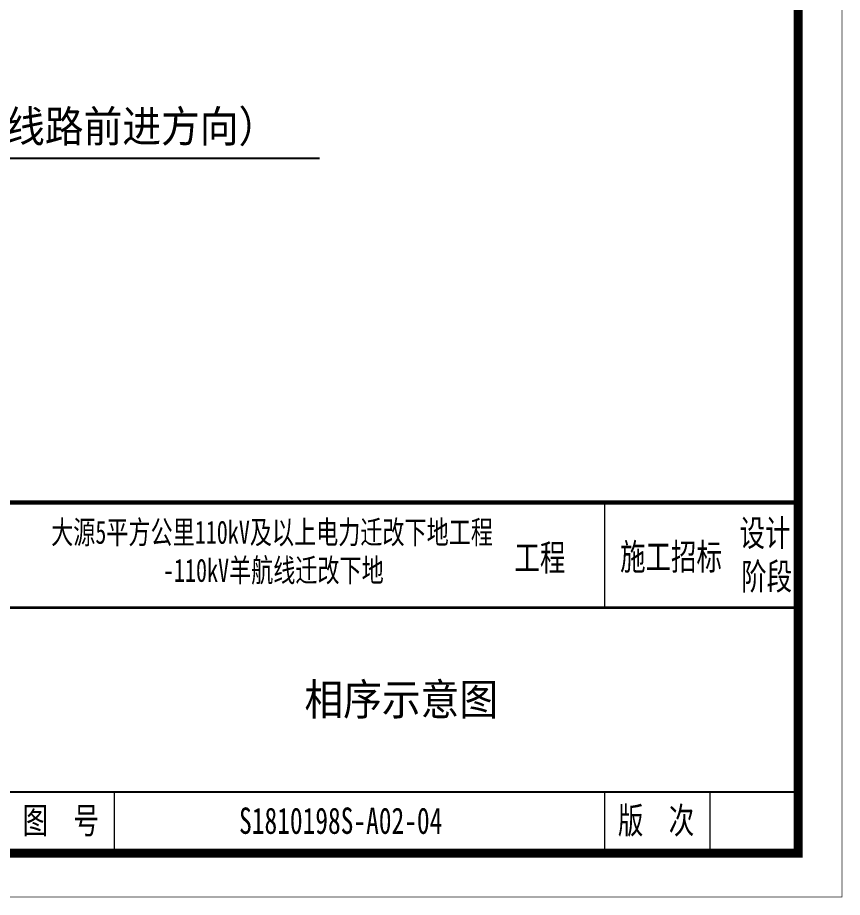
# Model space of a CAD drawing. Header units: inches. Extents: x 16 to 946, y -28 to 305.
# Drawn here: x 405.5 to 499.6, y 7.9 to 108.3 of the extents above; entities that cross this region are included whole.
import ezdxf
from ezdxf.enums import TextEntityAlignment as Align

# ---------------------------------------------------------------- set-up
doc = ezdxf.new("R2010")
doc.units = ezdxf.units.IN
doc.header["$MEASUREMENT"] = 0
doc.layers.add('原状电力线', color=7, linetype='Continuous')
doc.styles.add('宋体-0.71', font='', dxfattribs={"width": 0.71})
doc.styles.add('宋体-0.9', font='', dxfattribs={"width": 0.9})
doc.styles.add('宋体B', font='', dxfattribs={"width": 0.75, "height": 3.5})
doc.styles.get('宋体-0.71').set_extended_font_data('SimSun')
doc.styles.get('宋体-0.9').set_extended_font_data('SimSun')
doc.styles.get('宋体B').set_extended_font_data('SimSun')

msp = doc.modelspace()

# ---------------------------------------------------------------- linework, layer by layer
msp.add_line((439.9266335305686, 92.19648680402406), (363.0667212929122, 92.19648680402406))
at = {"color": 0, "lineweight": 13}
for p, q in [((472.4262621927016, 52.97994616047026), (472.4262621926998, 40.97994616047117)), ((494.4262621926962, 52.97994616047026), (494.4262621926962, 12.97994616047117)), ((416.5094369332453, 19.97994616047117), (416.5094369332435, 12.97994616047117)), ((472.426262192698, 19.97994616047117), (472.4262621926962, 12.97994616047117)), ((484.426262192698, 19.97994616047117), (484.426262192698, 12.97994616047117))]:
    msp.add_line(p, q, dxfattribs=at)
at = {"color": 0}
for p, q in [((314.5094369332435, 19.97994616047026), (494.4262621926962, 19.97994616047026)), ((494.5094369332435, 12.97994616047117), (314.5094369332435, 12.97994616047117))]:
    msp.add_line(p, q, dxfattribs=at)
for points, const_width in [([(289.5094369332435, 7.979946160470263), (499.5094369332435, 7.979946160470263), (499.5094369332435, 304.9799461604703), (289.5094369332435, 304.9799461604703)], 0.1), ([(314.5094369332435, 12.97994616047026), (494.5094369332435, 12.97994616047026), (494.5094369332435, 299.9799461604703), (314.5094369332435, 299.9799461604703)], 1)]:
    msp.add_lwpolyline(points, close=True, dxfattribs=dict(at, const_width=const_width))
at = {"color": 0, "lineweight": 60, "const_width": 0.5}
msp.add_lwpolyline([(314.5094369332435, 12.97994616047117), (314.5094369332435, 52.97994616047026), (494.5094369332435, 52.97994616047026)], dxfattribs=at)
at = {"color": 0, "lineweight": 30, "const_width": 0.3}
msp.add_lwpolyline([(314.7594369332435, 40.97994616047117), (494.4262621926962, 40.97994616047117)], dxfattribs=at)

# ---------------------------------------------------------------- texts
at = {"color": 0}
for s, height, style, width, p in [('110kV机场站方向（线路前进方向）', 3.6, '宋体-0.9', 0.9, (366.6254324836812, 94.05852075986206)), ('设计', 3, '宋体-0.71', 0.71, (487.8261829981136, 47.98975615446898)), ('工程', 3, '宋体-0.71', 0.71, (462.1525450979541, 45.17818407793538)), ('施工招标', 3, '宋体-0.71', 0.71, (474.1993544137565, 45.2779706471033)), ('阶段', 3, '宋体-0.71', 0.71, (488.012020143942, 43.032735224921)), ('相序示意图', 3.6, '宋体-0.9', 0.9, (438.1947008938293, 28.71498018975956)), ('图  号', 3, '宋体-0.71', 0.71, (406.0512924409093, 15.21018318195775)), ('S1810198S-A02-04', 3, '宋体-0.71', 0.71, (430.7411492161198, 15.17824232124576)), ('版  次', 3, '宋体-0.71', 0.71, (473.9500092950373, 15.21018318195775))]:
    msp.add_text(s, height=height, dxfattribs=dict(at, style=style, width=width)).set_placement(p)
at = {"layer": '原状电力线', "style": '宋体B', "width": 0.7}
for s, p in [('大源5平方公里110kV及以上电力迁改下地工程', (434.5001234723031, 49.57776933284788)), ('-110kV羊航线迁改下地', (434.6493051166453, 45.23765270268609))]:
    msp.add_text(s, height=2.64, dxfattribs=at).set_placement(p, align=Align.MIDDLE_CENTER)

doc.saveas('drawing.dxf')
